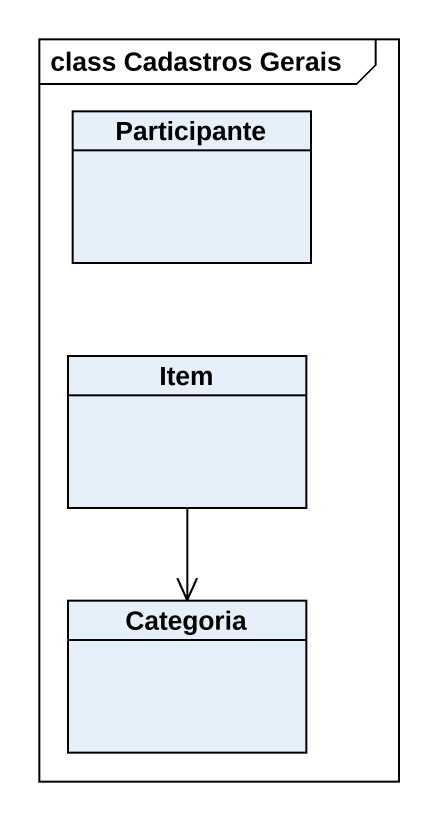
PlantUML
@startuml
mainframe class Cadastros Gerais
hide circle
hide empty members
class Participante
class Item
class Categoria
Item --> Categoria
@enduml
